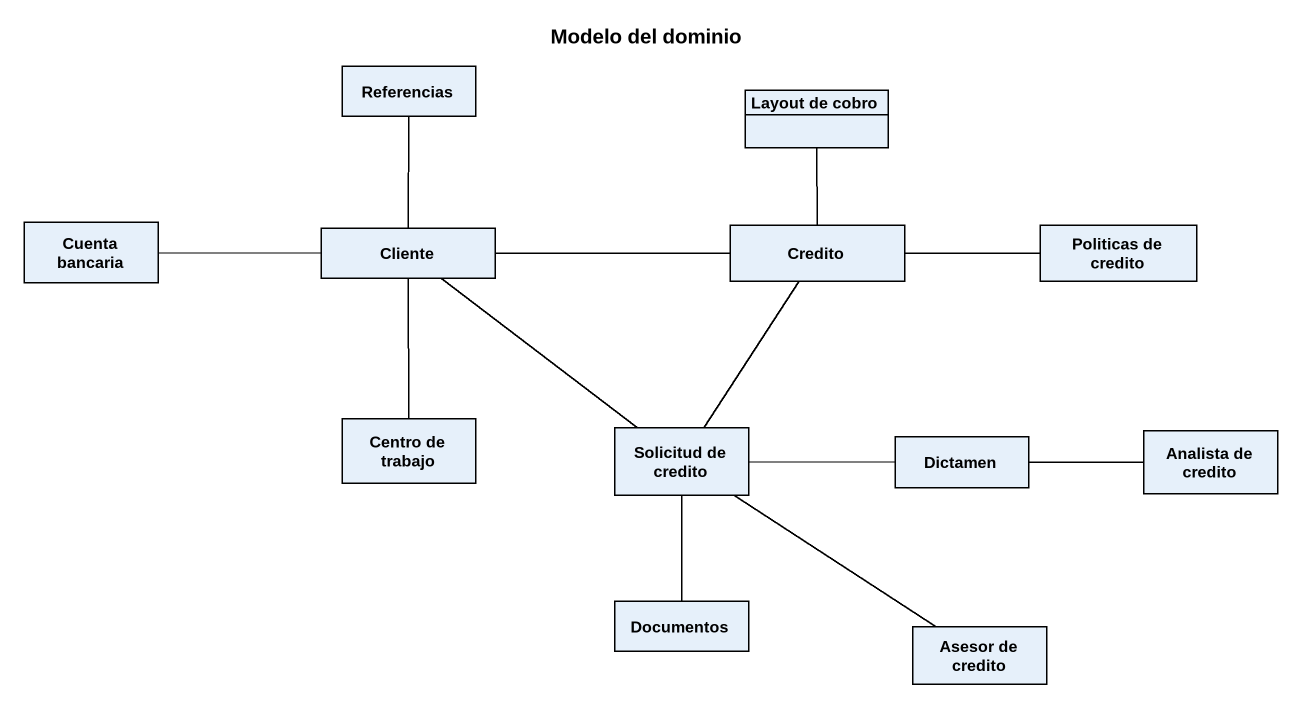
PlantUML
@startuml
title Modelo del dominio
hide circle
hide empty members
class Referencias
class "Layout de cobro" as Layout_de_cobro
class "Cuenta bancaria" as Cuenta_bancaria
class Cliente
class Credito
class "Politicas de credito" as Politicas_de_credito
class "Centro de trabajo" as Centro_de_trabajo
class "Solicitud de credito" as Solicitud_de_credito
class Dictamen
class "Analista de credito" as Analista_de_credito
class Documentos
class "Asesor de credito" as Asesor_de_credito
Referencias -- Cliente
Cuenta_bancaria -right- Cliente
Cliente -right- Credito
Cliente -- Centro_de_trabajo
Cliente -- Solicitud_de_credito
Credito -up- Layout_de_cobro
Credito -right- Politicas_de_credito
Solicitud_de_credito -up- Credito
Solicitud_de_credito -right- Dictamen
Solicitud_de_credito -- Asesor_de_credito
Dictamen -right- Analista_de_credito
Documentos -up- Solicitud_de_credito
@enduml
